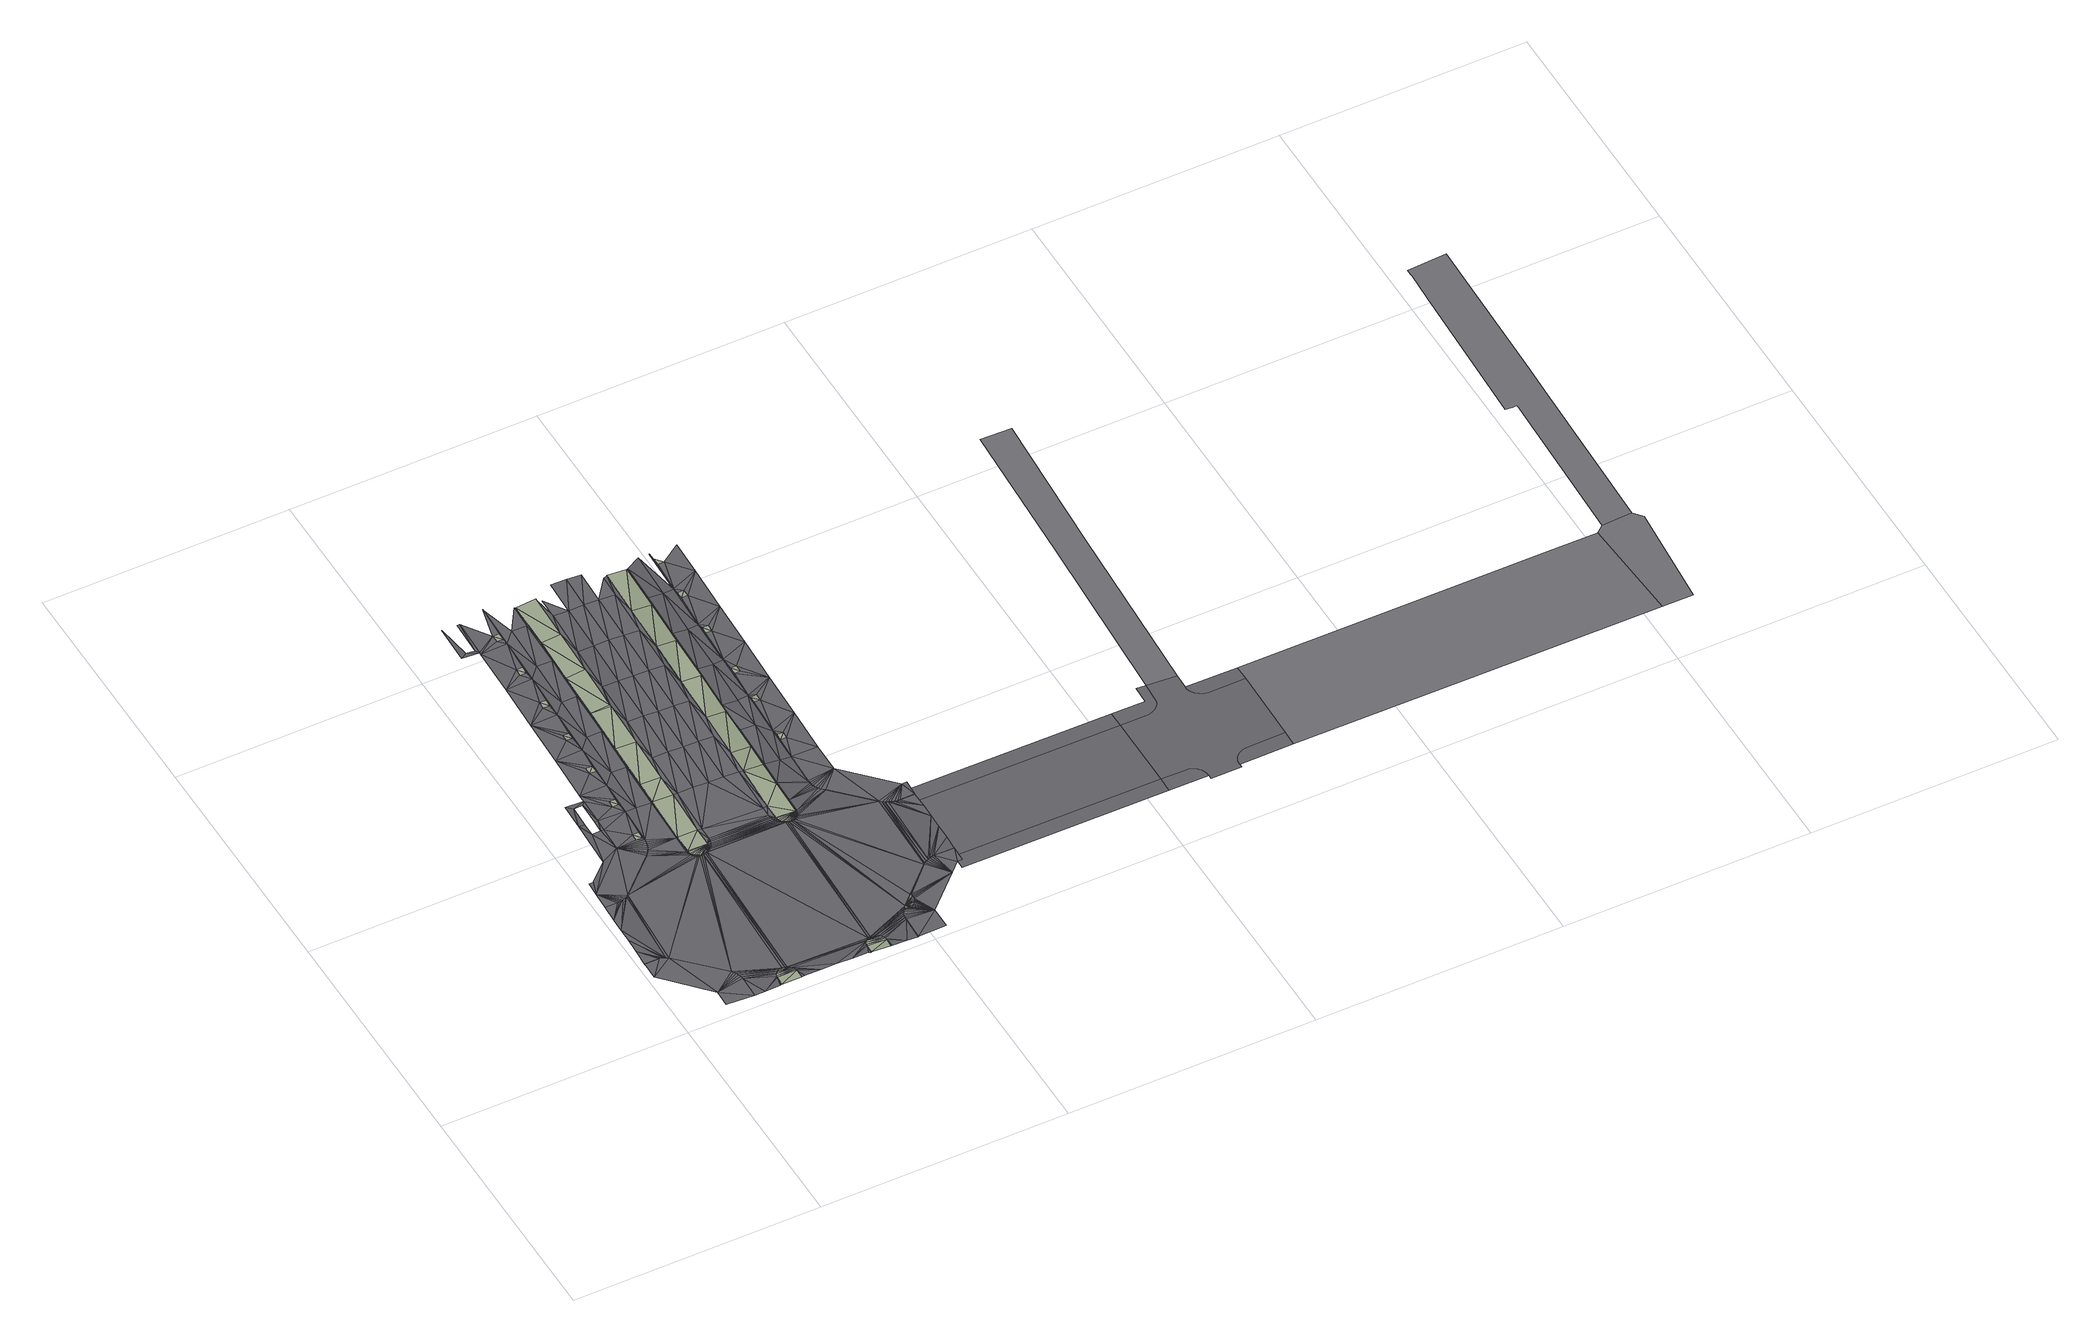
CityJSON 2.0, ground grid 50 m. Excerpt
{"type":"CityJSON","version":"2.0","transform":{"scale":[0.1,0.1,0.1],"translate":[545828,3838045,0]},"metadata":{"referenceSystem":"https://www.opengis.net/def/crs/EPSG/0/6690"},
"CityObjects":{
"road1":{"type":"Road","attributes":{"RoadStructureAttribute.sectionType":"4"},"geometry":[{"type":"MultiSurface","lod":"3","boundaries":[[[0,1,2]],[[3,4,1]],[[5,4,3]],[[6,7,5]],[[3,8,5]],[[3,1,0]],[[2,9,0]],[[8,6,5]],[[10,11,7]],[[2,12,9]],[[6,10,7]],[[0,13,3]],[[8,3,13]],[[9,13,0]],[[14,6,8]],[[8,13,14]],[[15,14,13]],[[9,15,13]],[[14,15,6]],[[15,10,6]],[[15,9,10]],[[16,10,9]],[[17,18,19]],[[20,11,10]],[[21,10,16]],[[12,22,9]],[[23,17,19]],[[24,23,19]],[[19,11,25]],[[12,26,27]],[[28,18,17]],[[29,30,28]],[[27,31,12]],[[16,9,22]],[[32,22,12]],[[28,17,23]],[[31,33,12]],[[19,25,24]],[[33,34,12]],[[11,35,25]],[[28,23,24]],[[11,20,35]],[[28,24,25]],[[28,25,35]],[[36,29,28]],[[10,21,20]],[[12,37,32]],[[28,35,38]],[[12,34,37]],[[28,38,39]],[[40,31,27]],[[38,35,20]],[[39,38,20]],[[39,20,21]],[[40,27,41]],[[31,40,42]],[[33,31,42]],[[43,37,34]],[[43,34,33]],[[33,42,43]],[[44,28,39]],[[41,45,40]],[[21,46,39]],[[42,40,47]],[[43,42,48]],[[48,49,43]],[[37,43,49]],[[22,32,50]],[[49,50,37]],[[41,51,52]],[[32,37,50]],[[36,28,44]],[[41,52,45]],[[40,45,53]],[[40,53,47]],[[51,54,52]],[[54,55,56]],[[42,47,48]],[[54,56,52]],[[45,52,56]],[[45,56,57]],[[58,59,36]],[[53,45,57]],[[53,57,60]],[[44,58,36]],[[22,50,61]],[[47,53,60]],[[47,60,62]],[[48,47,62]],[[49,48,63]],[[56,55,64]],[[50,49,63]],[[57,56,65]],[[50,63,66]],[[60,57,67]],[[21,16,68]],[[58,69,59]],[[62,60,70]],[[61,50,66]],[[16,22,71]],[[44,39,46]],[[48,62,70]],[[61,66,72]],[[55,73,64]],[[74,61,72]],[[63,48,70]],[[74,72,75]],[[66,63,70]],[[56,64,65]],[[76,58,44]],[[60,67,70]],[[57,65,67]],[[77,74,75]],[[21,78,46]],[[72,66,70]],[[77,75,79]],[[75,72,70]],[[80,77,79]],[[79,75,70]],[[70,81,79]],[[80,79,81]],[[82,64,73]],[[83,80,81]],[[83,81,70]],[[82,73,84]],[[85,83,70]],[[86,71,22]],[[85,70,67]],[[65,64,82]],[[87,85,67]],[[82,87,65]],[[87,67,65]],[[88,86,22]],[[76,44,89]],[[46,90,44]],[[91,89,44]],[[92,93,76]],[[84,94,82]],[[94,87,82]],[[76,89,92]],[[88,61,74]],[[44,90,95]],[[83,85,94]],[[85,87,94]],[[78,90,46]],[[44,95,96]],[[78,97,90]],[[78,21,98]],[[22,61,88]],[[44,96,99]],[[91,44,100]],[[97,95,90]],[[44,99,101]],[[97,102,95]],[[16,71,68]],[[103,92,89]],[[44,101,104]],[[102,96,95]],[[100,44,105]],[[44,104,106]],[[102,107,96]],[[44,106,105]],[[91,103,89]],[[107,99,96]],[[107,108,99]],[[108,101,99]],[[21,109,98]],[[108,110,101]],[[21,111,109]],[[110,104,101]],[[21,68,111]],[[91,100,112]],[[110,113,104]],[[83,94,114]],[[113,106,104]],[[100,105,112]],[[112,115,91]],[[113,116,106]],[[117,88,74]],[[116,105,106]],[[116,118,105]],[[74,77,117]],[[112,105,115]],[[97,78,119]],[[115,103,91]],[[102,97,119]],[[118,103,105]],[[107,102,119]],[[105,103,115]],[[78,120,121]],[[78,98,120]],[[108,107,122]],[[78,121,119]],[[110,108,122]],[[123,124,118]],[[113,110,122]],[[118,124,103]],[[116,113,122]],[[118,116,122]],[[107,119,122]],[[77,125,117]],[[80,83,126]],[[77,80,127]],[[121,120,128]],[[120,98,129]],[[120,129,128]],[[119,121,130]],[[98,131,129]],[[98,109,131]],[[121,128,130]],[[132,129,133]],[[132,128,129]],[[134,128,132]],[[133,129,131]],[[133,131,135]],[[128,134,130]],[[109,136,131]],[[109,111,136]],[[135,131,136]],[[135,136,137]],[[111,138,136]],[[122,119,130]],[[137,136,138]],[[111,68,138]],[[139,130,134]],[[137,138,140]],[[68,141,138]],[[140,138,141]],[[68,71,141]],[[139,142,130]],[[71,143,141]],[[122,130,142]],[[71,86,143]],[[118,144,123]],[[77,127,125]],[[86,145,143]],[[83,114,146]],[[143,145,147]],[[86,88,145]],[[88,148,145]],[[147,145,148]],[[118,122,144]],[[88,117,148]],[[117,149,148]],[[132,133,150]],[[133,135,150]],[[134,132,150]],[[135,137,150]],[[117,125,149]],[[137,140,150]],[[151,142,139]],[[140,141,150]],[[125,152,149]],[[141,143,150]],[[125,153,152]],[[143,147,150]],[[153,154,152]],[[148,149,155]],[[147,148,150]],[[156,144,122]],[[149,152,157]],[[122,142,156]],[[153,158,154]],[[139,134,159]],[[152,154,157]],[[158,157,154]],[[149,157,155]],[[148,155,160]],[[158,161,157]],[[148,160,150]],[[83,146,126]],[[161,155,157]],[[114,162,146]],[[134,150,159]],[[161,163,155]],[[80,126,127]],[[163,160,155]],[[142,151,156]],[[163,164,160]],[[165,151,139]],[[166,150,160]],[[159,165,139]],[[160,164,166]],[[166,167,150]],[[168,159,150]],[[150,167,169]],[[162,170,171]],[[150,169,172]],[[168,150,172]],[[162,171,173]],[[162,173,174]],[[162,174,146]],[[170,175,171]],[[168,172,176]],[[175,177,171]],[[177,178,171]],[[171,178,179]],[[168,165,159]],[[173,171,179]],[[173,179,180]],[[174,173,180]],[[174,180,181]],[[146,174,181]],[[146,181,182]],[[183,165,168]],[[126,146,182]],[[126,182,184]],[[168,176,183]],[[185,184,182]],[[127,126,184]],[[178,177,186]],[[127,184,185]],[[179,178,186]],[[182,187,185]],[[188,127,185]],[[180,179,189]],[[181,180,190]],[[182,191,187]],[[188,185,187]],[[182,181,192]],[[193,188,187]],[[194,183,176]],[[182,195,191]],[[177,196,186]],[[193,187,191]],[[182,197,195]],[[179,186,189]],[[182,192,197]],[[180,189,190]],[[181,190,192]],[[198,195,197]],[[199,196,200]],[[199,186,196]],[[198,197,192]],[[201,198,192]],[[201,192,190]],[[202,201,190]],[[186,199,203]],[[203,189,186]],[[202,190,189]],[[203,202,189]],[[153,125,204]],[[158,153,205]],[[200,206,199]],[[161,158,207]],[[163,161,208]],[[164,163,209]],[[166,164,210]],[[167,166,211]],[[169,167,212]],[[213,193,191]],[[172,169,214]],[[203,199,206]],[[176,172,215]],[[125,127,204]],[[176,216,194]],[[217,203,206]],[[218,204,127]],[[201,202,217]],[[195,198,219]],[[219,220,195]],[[198,201,221]],[[202,203,217]],[[127,188,218]],[[191,195,222]],[[223,218,188]],[[188,193,224]],[[176,225,216]],[[164,209,210]],[[163,208,209]],[[166,210,211]],[[161,207,208]],[[167,211,212]],[[158,205,207]],[[169,212,214]],[[153,204,205]],[[172,214,215]],[[176,215,225]],[[201,217,221]],[[198,221,219]],[[206,226,217]],[[195,220,222]],[[191,222,213]],[[226,227,228]],[[193,213,229]],[[230,193,229]],[[217,226,228]],[[193,230,224]],[[188,224,223]],[[221,217,228]],[[221,228,231]],[[219,221,231]],[[225,232,216]],[[219,231,233]],[[234,228,227]],[[220,219,233]],[[220,233,235]],[[222,220,235]],[[236,212,211]],[[237,210,209]],[[211,210,237]],[[237,236,211]],[[214,212,236]],[[238,209,208]],[[215,214,236]],[[238,237,209]],[[239,238,208]],[[239,208,207]],[[240,238,241]],[[240,237,238]],[[241,238,239]],[[239,242,241]],[[243,239,207]],[[237,240,244]],[[237,244,236]],[[234,231,228]],[[242,239,243]],[[243,207,205]],[[242,243,245]],[[246,243,205]],[[234,233,231]],[[245,243,246]],[[247,236,244]],[[245,246,248]],[[229,213,249]],[[246,205,204]],[[249,213,250]],[[249,251,229]],[[234,235,233]],[[215,236,252]],[[253,246,204]],[[250,251,249]],[[225,215,252]],[[250,213,254]],[[248,246,253]],[[230,229,251]],[[254,251,250]],[[248,253,255]],[[254,213,256]],[[253,204,218]],[[234,222,235]],[[256,251,254]],[[224,230,251]],[[257,253,218]],[[255,253,257]],[[236,247,252]],[[251,256,258]],[[224,251,259]],[[234,213,222]],[[259,251,258]],[[257,218,223]],[[260,257,223]],[[258,261,259]],[[262,223,224]],[[225,263,232]],[[264,247,244]],[[265,259,261]],[[260,223,262]],[[265,266,259]],[[224,267,262]],[[268,260,262]],[[263,225,252]],[[269,260,268]],[[270,224,259]],[[268,262,267]],[[256,234,258]],[[271,259,266]],[[269,268,272]],[[273,268,267]],[[227,274,234]],[[240,241,264]],[[241,242,264]],[[258,234,261]],[[244,240,264]],[[272,268,273]],[[275,259,271]],[[242,245,264]],[[245,248,264]],[[261,234,265]],[[273,267,276]],[[277,259,275]],[[248,255,264]],[[272,273,278]],[[256,213,234]],[[279,280,259]],[[281,273,276]],[[278,273,281]],[[255,257,264]],[[265,234,266]],[[282,259,277]],[[283,284,259]],[[257,260,264]],[[285,259,282]],[[281,276,286]],[[266,234,271]],[[260,269,287]],[[267,224,270]],[[278,281,288]],[[289,259,285]],[[269,272,290]],[[291,281,286]],[[272,278,292]],[[288,281,291]],[[279,259,289]],[[252,247,293]],[[271,234,275]],[[278,288,292]],[[291,286,294]],[[295,259,280]],[[275,234,277]],[[288,291,292]],[[272,292,290]],[[292,291,294]],[[259,295,283]],[[270,259,284]],[[269,290,287]],[[277,234,282]],[[252,293,263]],[[260,287,264]],[[292,294,296]],[[297,293,247]],[[282,234,285]],[[298,292,296]],[[290,292,298]],[[285,234,289]],[[298,296,299]],[[290,298,287]],[[287,298,300]],[[300,298,299]],[[279,289,234]],[[287,300,264]],[[301,284,283]],[[264,300,302]],[[300,299,303]],[[302,300,303]],[[303,304,302]],[[247,264,297]],[[302,297,264]],[[302,304,305]],[[306,267,270]],[[307,302,305]],[[307,297,302]],[[306,270,284]],[[301,308,284]],[[279,309,280]],[[297,310,293]],[[234,309,279]],[[280,309,295]],[[295,309,283]],[[283,309,301]],[[307,305,311]],[[276,267,306]],[[307,310,297]],[[311,310,307]],[[299,296,312]],[[303,299,312]],[[305,304,313]],[[304,303,312]],[[311,314,310]],[[315,314,311]],[[311,305,316]],[[306,284,308]],[[304,317,313]],[[286,276,318]],[[305,319,320]],[[305,321,319]],[[305,320,316]],[[305,313,321]],[[301,309,308]],[[304,312,317]],[[294,286,318]],[[296,294,318]],[[311,316,322]],[[318,276,306]],[[311,322,315]],[[296,318,312]],[[323,306,308]],[[319,324,325]],[[320,319,325]],[[319,321,324]],[[321,326,324]],[[320,325,327]],[[316,320,327]],[[321,313,326]],[[316,327,328]],[[323,308,329]],[[322,316,328]],[[330,323,329]],[[309,329,308]],[[330,329,331]],[[332,317,312]],[[309,331,329]],[[322,333,315]],[[334,330,331]],[[334,331,335]],[[309,335,331]],[[322,328,336]],[[336,333,322]],[[337,334,335]],[[338,324,326]],[[338,326,313]],[[309,339,335]],[[335,339,337]],[[338,313,317]],[[340,337,339]],[[341,323,330]],[[309,342,339]],[[312,318,332]],[[340,339,342]],[[309,343,342]],[[344,330,334]],[[345,340,342]],[[345,342,343]],[[306,323,318]],[[325,324,338]],[[327,325,338]],[[328,327,338]],[[309,346,343]],[[317,332,338]],[[318,347,332]],[[336,328,338]],[[348,337,340]],[[343,349,345]],[[348,340,345]],[[346,349,343]],[[323,341,318]],[[338,332,347]],[[338,350,336]],[[330,344,341]],[[349,351,345]],[[334,352,344]],[[348,353,337]],[[354,348,345]],[[334,337,353]],[[318,341,347]],[[341,355,347]],[[341,344,355]],[[346,356,349]],[[334,353,352]],[[344,357,355]],[[345,351,354]],[[344,352,357]],[[352,358,357]],[[352,359,358]],[[359,360,358]],[[361,338,347]],[[359,362,360]],[[362,363,360]],[[353,359,352]],[[362,364,363]],[[353,362,359]],[[364,365,363]],[[364,366,365]],[[366,367,365]],[[368,364,362]],[[361,360,363]],[[347,355,361]],[[355,357,361]],[[361,363,365]],[[357,358,361]],[[358,360,361]],[[361,365,367]],[[366,369,367]],[[366,364,368]],[[362,353,368]],[[368,370,366]],[[366,370,369]],[[361,367,369]],[[369,371,361]]],"semantics":{"surfaces":[{"type":"TrafficArea","function":"2000"},{"type":"AuxiliaryTrafficArea","function":"2000"},{"type":"TrafficArea","function":"1020"},{"type":"AuxiliaryTrafficArea","function":"3000"},{"type":"AuxiliaryTrafficArea","function":"5000"}],"values":[0,1,2,2,2,1,0,2,2,0,2,1,1,0,1,1,0,0,1,1,1,1,2,2,2,0,2,2,2,0,0,0,0,1,0,0,0,2,0,2,0,2,0,0,0,2,0,0,0,0,1,1,1,1,2,1,1,1,1,1,0,2,1,2,2,2,2,2,2,2,2,0,2,2,2,2,3,2,3,3,3,0,3,3,0,2,3,3,3,3,3,3,3,3,3,2,0,3,3,2,0,3,3,3,3,3,3,3,3,0,3,3,3,1,3,3,3,3,3,3,3,3,3,3,2,3,2,3,3,3,3,3,2,0,0,0,0,2,2,0,2,0,2,2,1,0,1,2,2,0,0,1,0,1,2,0,0,1,0,0,1,0,0,1,1,1,2,1,2,1,2,4,1,2,1,0,4,1,2,1,1,2,0,2,0,2,1,2,0,2,2,2,2,2,2,2,1,2,2,2,2,2,2,2,2,2,2,2,2,2,3,3,3,3,3,3,2,2,3,3,2,2,3,2,3,3,2,3,2,3,2,2,2,2,2,2,2,3,2,2,3,2,2,2,3,3,3,3,2,3,3,3,2,3,2,3,2,3,3,2,3,2,2,3,3,2,3,3,2,3,2,2,2,3,2,2,2,3,2,3,2,3,2,2,3,2,2,2,2,2,2,2,2,2,3,3,3,3,3,3,3,3,3,3,2,3,3,2,3,3,3,3,3,3,3,3,3,3,3,3,3,2,3,3,3,3,3,3,3,3,3,2,3,3,3,3,3,3,3,3,3,2,2,2,2,2,2,2,2,2,2,2,2,2,2,2,2,2,2,2,2,2,2,2,2,2,2,2,2,2,2,2,2,2,2,2,2,2,2,2,2,2,2,1,2,2,1,2,2,1,1,1,2,1,0,1,1,1,2,2,2,2,2,2,2,2,2,2,3,3,3,3,2,3,3,0,3,2,3,2,0,3,3,3,0,2,0,4,0,2,2,4,2,0,3,1,4,3,0,2,0,4,1,2,3,3,4,1,0,4,2,2,4,2,2,3,4,2,4,2,2,2,3,1,2,0,4,3,2,0,3,3,0,3,3,4,3,3,0,2,4,3,3,0,4,2,3,3,0,4,4,3,4,2,0,3,2,3,4,3,2,3,3,4,3,0,3,2,4,0,3,3,2,4,1,3,0,2,3,2,3,0,2,3,0,2,3,3,2,0,3,4,3,2,2,2,3,3,2,2,2,3,1,0,0,3,0,0,0,0,2,2,3,2,2,2,2,2,2,2,2,1,2,2,2,2,2,2,0,2,2,2,2,2,2,2,1,1,1,1,1,1,1,1,1,1,1,1,0,1,1,0,2,1,1,0,1,1,1,0,0,0,1,0,1,2,0,1,1,0,2,1,1,2,0,0,0,0,0,1,0,2,1,2,0,2,0,0,2,1,2,2,2,2,1,1,1,0,2,1,2,1,1,1,1,0,1,1,2,1,2,1,1,1,2,0,0,0,0,0,0,0,1,2,2,2,1,0,0]}}]},
"road2":{"type":"Road","attributes":{"RoadStructureAttribute.sectionType":"1"},"geometry":[{"type":"MultiSurface","lod":"3","boundaries":[[[59,69,372]],[[373,59,372]],[[374,373,372]],[[375,93,92]],[[374,372,375]],[[375,92,374]],[[103,376,92]],[[374,92,376]],[[377,374,376]],[[378,377,376]],[[379,380,377]],[[379,377,378]],[[377,381,382]],[[378,376,383]],[[376,103,383]],[[383,379,378]],[[380,103,124]],[[377,380,381]],[[383,380,379]],[[383,103,380]],[[384,124,123]],[[380,124,384]],[[385,382,381]],[[386,382,385]],[[386,387,382]],[[386,385,381]],[[381,380,388]],[[123,389,384]],[[382,390,391]],[[384,392,380]],[[381,388,386]],[[389,392,384]],[[382,387,390]],[[388,387,386]],[[388,380,387]],[[393,389,123]],[[387,380,392]],[[394,391,390]],[[395,391,394]],[[396,397,391]],[[395,398,391]],[[123,144,393]],[[144,156,399]],[[156,151,400]],[[390,387,401]],[[394,390,401]],[[399,393,144]],[[389,402,392]],[[401,395,394]],[[399,156,400]],[[392,398,387]],[[402,403,392]],[[151,404,400]],[[391,405,396]],[[401,398,395]],[[405,391,398]],[[165,404,151]],[[401,387,398]],[[393,406,389]],[[400,407,399]],[[406,402,389]],[[408,409,410]],[[392,403,398]],[[399,407,393]],[[396,411,397]],[[408,410,412]],[[413,414,397]],[[396,405,415]],[[405,398,415]],[[400,416,407]],[[415,417,396]],[[407,406,393]],[[404,418,400]],[[402,419,403]],[[420,408,412]],[[415,398,417]],[[411,398,403]],[[421,165,183]],[[417,411,396]],[[400,418,416]],[[404,165,421]],[[398,411,417]],[[397,411,422]],[[397,422,413]],[[419,423,403]],[[412,424,420]],[[406,425,402]],[[425,419,402]],[[183,426,421]],[[424,427,420]],[[411,403,423]],[[421,418,404]],[[428,429,407]],[[407,416,428]],[[406,407,429]],[[426,430,421]],[[413,422,431]],[[432,426,183]],[[422,411,431]],[[433,414,413]],[[431,434,413]],[[412,414,435]],[[418,436,416]],[[431,411,434]],[[419,437,423]],[[433,411,423]],[[421,430,418]],[[434,433,413]],[[425,406,429]],[[424,412,435]],[[416,436,428]],[[411,433,434]],[[414,438,435]],[[414,433,438]],[[183,194,432]],[[437,439,423]],[[425,440,419]],[[440,437,419]],[[433,423,439]],[[430,441,418]],[[429,442,425]],[[429,428,443]],[[430,426,444]],[[445,432,194]],[[435,438,446]],[[436,447,428]],[[438,433,446]],[[432,448,426]],[[446,449,435]],[[448,444,426]],[[442,429,443]],[[446,433,449]],[[428,447,443]],[[441,430,444]],[[437,450,439]],[[451,433,439]],[[436,418,441]],[[440,425,442]],[[451,435,449]],[[194,216,445]],[[436,441,447]],[[449,433,451]],[[443,452,442]],[[440,453,437]],[[444,454,441]],[[455,439,450]],[[447,456,443]],[[454,447,441]],[[457,445,216]],[[445,458,432]],[[458,448,432]],[[440,442,452]],[[448,459,444]],[[459,454,444]],[[450,437,453]],[[443,456,452]],[[460,447,454]],[[216,232,457]],[[453,440,452]],[[447,460,456]],[[453,461,450]],[[454,462,460]],[[463,457,232]],[[456,464,452]],[[457,465,445]],[[465,458,445]],[[452,466,453]],[[460,464,456]],[[467,466,452]],[[458,468,448]],[[468,459,448]],[[459,469,454]],[[469,462,454]],[[452,464,467]],[[232,263,463]],[[464,460,462]],[[263,293,470]],[[470,463,263]],[[463,471,457]],[[462,472,464]],[[471,465,457]],[[464,473,467]],[[465,474,458]],[[293,475,470]],[[474,468,458]],[[310,475,293]],[[468,476,459]],[[476,469,459]],[[469,477,462]],[[470,478,463]],[[477,472,462]],[[479,464,472]],[[464,479,473]],[[480,310,314]],[[475,481,470]],[[471,463,478]],[[477,482,472]],[[470,481,478]],[[471,483,465]],[[475,310,480]],[[483,474,465]],[[474,484,468]],[[484,476,468]],[[314,485,480]],[[476,486,469]],[[486,477,469]],[[487,485,314]],[[471,478,488]],[[475,480,489]],[[488,483,471]],[[489,480,485]],[[488,478,490]],[[481,491,478]],[[314,315,487]],[[481,475,489]],[[478,491,490]],[[483,492,474]],[[492,484,474]],[[487,493,485]],[[484,494,476]],[[495,496,477]],[[494,486,476]],[[489,485,493]],[[497,487,315]],[[315,333,497]],[[493,498,489]],[[488,490,499]],[[483,488,500]],[[477,486,495]],[[501,502,336]],[[502,497,333]],[[333,336,502]],[[481,489,498]],[[500,488,499]],[[491,503,490]],[[501,336,504]],[[492,483,500]],[[505,502,501]],[[493,487,506]],[[491,481,498]],[[507,505,501]],[[508,495,486]],[[490,503,499]],[[492,509,484]],[[507,502,505]],[[497,510,487]],[[493,511,498]],[[509,494,484]],[[510,506,487]],[[501,504,507]],[[502,510,497]],[[504,336,350]],[[500,512,492]],[[503,491,498]],[[513,510,502]],[[486,494,508]],[[511,503,498]],[[500,499,514]],[[493,506,515]],[[516,507,504]],[[516,502,507]],[[511,493,515]],[[510,515,506]],[[512,500,514]],[[513,502,517]],[[503,518,499]],[[509,492,512]],[[509,519,494]],[[520,510,513]],[[499,518,514]],[[511,521,503]],[[520,513,517]],[[522,510,520]],[[517,522,520]],[[523,521,511]],[[504,350,516]],[[517,502,516]],[[510,524,515]],[[525,526,510]],[[521,527,503]],[[528,529,512]],[[512,514,528]],[[525,510,530]],[[529,519,509]],[[509,512,529]],[[511,515,523]],[[531,510,522]],[[517,531,522]],[[524,523,515]],[[524,510,526]],[[518,532,514]],[[525,530,533]],[[518,503,527]],[[534,526,525]],[[533,534,525]],[[521,535,527]],[[514,532,528]],[[530,510,531]],[[523,536,521]],[[530,531,533]],[[517,516,531]],[[526,537,524]],[[533,531,534]],[[527,532,518]],[[538,537,526]],[[535,539,527]],[[523,524,540]],[[535,521,536]],[[540,536,523]],[[540,524,537]],[[538,526,541]],[[542,537,538]],[[527,539,532]],[[526,534,543]],[[535,544,539]],[[542,538,541]],[[545,537,542]],[[544,535,536]],[[541,545,542]],[[534,531,543]],[[541,526,543]],[[537,546,540]],[[540,547,536]],[[548,546,537]],[[549,537,545]],[[541,549,545]],[[547,540,546]],[[548,537,550]],[[544,536,551]],[[552,546,548]],[[551,536,547]],[[553,552,548]],[[553,546,552]],[[548,550,553]],[[541,543,549]],[[550,537,549]],[[554,547,546]],[[555,546,556]],[[557,546,553]],[[550,557,553]],[[556,546,558]],[[559,556,558]],[[550,549,557]],[[558,546,557]],[[558,557,560]]],"semantics":{"surfaces":[{"type":"TrafficArea","function":"2000"},{"type":"AuxiliaryTrafficArea","function":"5000"},{"type":"AuxiliaryTrafficArea","function":"2000"},{"type":"TrafficArea","function":"1000"},{"type":"TrafficArea","function":"1010"},{"type":"AuxiliaryTrafficArea","function":"3000"}],"values":[0,0,0,0,0,0,0,0,0,0,0,0,0,1,0,1,2,0,0,0,3,2,0,0,0,1,0,3,0,2,1,3,0,0,0,4,2,0,0,0,0,4,3,5,0,1,3,3,1,5,2,3,5,0,0,0,5,0,4,5,4,0,2,3,0,0,0,1,0,5,1,3,5,3,0,0,2,3,0,5,5,0,0,0,3,0,4,4,3,0,2,5,5,5,3,3,1,4,0,0,1,0,5,0,3,2,5,0,3,0,5,0,0,0,4,3,4,4,2,5,3,5,3,4,1,5,0,4,1,4,5,0,5,3,3,2,5,3,0,4,5,0,5,4,3,3,5,3,4,4,4,3,4,4,4,5,3,4,3,5,4,3,4,5,4,4,3,5,5,4,4,4,4,5,4,3,3,3,4,3,4,5,4,5,4,5,4,4,4,3,4,3,5,3,5,3,4,5,4,5,4,4,4,3,4,4,4,3,5,3,3,5,5,4,5,5,4,4,4,4,4,4,3,4,4,3,5,3,4,0,2,2,5,5,5,0,3,0,4,5,1,4,5,4,0,4,3,4,4,1,2,0,3,5,0,4,3,5,4,0,0,4,4,5,0,5,3,4,0,5,3,1,0,1,4,0,0,4,0,3,5,5,0,3,3,4,0,0,4,2,5,1,5,0,1,3,5,0,4,0,0,2,0,5,0,3,4,4,4,2,0,0,5,0,3,1,0,4,1,0,0,2,4,0,0,0,2,0,4,0,4,1,0,1,0,0,2,0,0,0,0,1,0,0,0]}}]},
"road3":{"type":"Road","attributes":{"RoadStructureAttribute.sectionType":"1"},"geometry":[{"type":"MultiSurface","lod":"2","boundaries":[[[561,562,563,564]],[[565,566,564,563]],[[567,568,562,561]]],"semantics":{"surfaces":[{"type":"TrafficArea","function":"1000"},{"type":"TrafficArea","function":"2000"}],"values":[0,1,1]}}]},
"road4":{"type":"Road","attributes":{"RoadStructureAttribute.sectionType":"4"},"geometry":[{"type":"MultiSurface","lod":"2","boundaries":[[[569,570,571,572,573,574,575,576,577,578,579,563,562,580,581,582,583,584,585,586,587,588,589,590,591,592,593,594,595,596,597,598,599,600,601,602,603,604,605,606,607,608,609,610,611,612,613,614,615,616,617,618]],[[619,565,563,579,578,577,576,575,574,573,572,571,570,569,618,620]],[[611,610,609,608,607,606,605,621,616,615,614,613,612]],[[602,601,600,599,598,597,596,595,594,593,622,604,603]],[[589,588,587,586,585,584,583,582,581,580,562,568,590]]],"semantics":{"surfaces":[{"type":"TrafficArea","function":"1020"},{"type":"TrafficArea","function":"2000"}],"values":[0,1,1,1,1]}}]},
"road5":{"type":"Road","attributes":{"RoadStructureAttribute.sectionType":"1"},"geometry":[{"type":"MultiSurface","lod":"1","boundaries":[[[623,624,625,626,618,617]]]}]},
"road6":{"type":"Road","attributes":{"RoadStructureAttribute.sectionType":"1"},"geometry":[{"type":"MultiSurface","lod":"1","boundaries":[[[627,628,621,622,629,630,631]]]}]},
"road7":{"type":"Road","geometry":[{"type":"MultiSurface","lod":"1","boundaries":[[[632,633,634,631,630,635,636]]]}]},
"road8":{"type":"Road","attributes":{"RoadStructureAttribute.sectionType":"1"},"geometry":[{"type":"MultiSurface","lod":"1","boundaries":[[[637,638,639,640,641,642,643,644,645,646,647,633,632]]]}]}
},
"vertices":[
[35,173,18],[6,173,18],[5,136,18],[35,173,17],[6,173,17],[7,208,18],[43,172,17],[8,237,20],[39,173,17],[51,167,18],[47,170,17],[8,265,21],[87,50,17],[39,173,18],[43,172,18],[47,170,18],[51,167,17],[34,330,21],[10,330,21],[9,295,21],[56,335,20],[60,338,20],[133,85,17],[38,330,21],[43,331,21],[47,332,21],[86,15,17],[142,13,16],[11,366,21],[20,394,23],[12,394,23],[143,60,17],[136,81,17],[142,66,17],[141,71,17],[52,333,21],[61,433,21],[139,76,17],[56,335,21],[60,338,21],[143,60,16],[163,13,16],[142,66,16],[141,71,16],[99,452,20],[198,35,18],[138,412,19],[202,42,18],[206,45,19],[209,47,19],[213,48,19],[193,12,18],[197,31,18],[200,39,18],[196,12,18],[196,12,19],[197,31,19],[198,35,19],[77,505,20],[65,532,21],[200,39,19],[217,48,19],[202,42,19],[209,47,20],[236,30,20],[235,34,20],[213,48,20],[234,37,20],[215,365,21],[77,531,20],[231,41,20],[219,364,22],[217,48,20],[236,11,20],[221,47,19],[221,47,20],[95,505,20],[225,46,19],[138,412,18],[225,46,20],[228,44,19],[228,44,20],[236,30,19],[231,41,19],[242,11,20],[234,37,19],[223,363,22],[235,34,19],[227,363,22],[101,504,20],[141,416,19],[140,470,19],[102,530,20],[96,530,20],[275,10,21],[144,420,19],[147,425,19],[141,416,18],[207,374,21],[149,429,19],[139,456,19],[151,434,19],[144,420,18],[157,528,19],[153,439,19],[154,450,19],[153,444,19],[147,425,18],[149,429,18],[209,371,21],[151,434,18],[212,368,21],[152,455,19],[153,439,18],[306,9,22],[153,470,19],[153,444,18],[231,364,22],[154,450,18],[203,385,21],[205,378,21],[204,382,21],[205,425,20],[178,527,19],[157,528,18],[235,366,22],[383,38,20],[387,41,20],[206,382,21],[207,378,21],[206,385,21],[209,375,21],[206,382,22],[207,378,22],[206,385,22],[209,375,22],[211,371,21],[211,371,22],[215,369,21],[207,425,21],[215,369,22],[218,367,22],[207,425,20],[222,366,22],[208,525,20],[225,365,22],[380,36,20],[225,365,23],[229,366,22],[233,367,22],[246,384,22],[210,525,21],[236,368,22],[239,367,22],[240,371,22],[244,377,22],[210,525,20],[242,374,22],[242,370,22],[247,424,22],[245,381,22],[245,373,22],[336,8,21],[248,376,22],[250,379,22],[251,523,21],[252,383,22],[253,387,22],[247,424,21],[254,391,22],[369,8,21],[375,24,20],[254,395,22],[375,28,20],[377,32,20],[374,7,20],[255,423,21],[374,7,21],[375,24,21],[375,28,21],[377,32,21],[380,36,21],[383,38,21],[259,523,21],[387,41,21],[391,42,21],[414,23,20],[395,42,21],[391,42,20],[413,27,20],[412,31,20],[399,41,20],[409,35,20],[395,42,20],[290,522,22],[402,40,20],[413,6,19],[406,38,20],[406,38,19],[414,23,19],[416,6,18],[409,35,19],[412,31,19],[413,27,19],[394,366,22],[390,368,22],[446,6,17],[387,371,22],[384,374,22],[382,377,22],[380,380,22],[378,384,22],[377,388,22],[478,77,17],[376,392,22],[375,397,22],[320,520,23],[470,54,16],[397,364,22],[472,64,16],[473,68,16],[471,59,16],[475,73,17],[401,363,22],[484,84,17],[376,416,22],[468,5,16],[468,5,17],[470,54,17],[479,78,17],[481,81,17],[471,59,17],[350,519,23],[472,64,17],[525,48,19],[473,68,17],[384,385,22],[384,382,22],[385,378,22],[387,375,22],[384,382,23],[385,378,23],[387,375,23],[389,371,22],[384,385,23],[389,371,23],[392,369,22],[385,418,23],[392,369,23],[480,77,17],[481,77,18],[481,81,18],[385,418,22],[396,367,22],[483,76,18],[396,367,23],[485,76,18],[399,366,23],[488,75,18],[484,84,18],[403,365,23],[490,76,18],[405,363,22],[381,518,22],[424,383,22],[493,76,18],[495,77,18],[409,363,22],[406,365,22],[406,365,23],[506,105,17],[498,79,18],[410,366,23],[410,366,22],[524,4,19],[500,81,18],[413,365,22],[502,83,18],[414,368,23],[507,92,18],[507,95,18],[414,368,22],[504,85,18],[508,101,18],[506,105,18],[505,87,18],[417,367,22],[423,380,22],[417,370,23],[506,89,18],[422,376,22],[417,370,22],[420,373,22],[389,517,22],[420,369,22],[508,98,18],[422,373,21],[427,462,21],[422,376,21],[424,376,21],[423,380,21],[507,104,18],[424,383,21],[425,380,21],[426,384,21],[427,414,21],[563,160,18],[427,462,20],[563,160,19],[597,117,20],[429,516,20],[429,464,20],[498,409,17],[488,419,18],[431,516,20],[461,514,18],[482,438,17],[491,415,18],[567,337,19],[484,429,17],[482,433,17],[486,424,17],[481,443,17],[566,163,18],[484,429,18],[482,433,18],[486,424,18],[482,438,18],[481,443,18],[566,163,19],[570,165,18],[570,165,19],[498,409,18],[484,513,16],[575,167,18],[575,167,19],[484,513,17],[579,169,18],[535,448,20],[579,169,19],[584,170,18],[571,333,19],[584,170,19],[589,171,19],[576,330,19],[589,171,18],[618,137,20],[567,337,20],[630,229,21],[629,170,19],[537,511,18],[629,170,18],[581,328,19],[631,259,21],[630,200,20],[571,333,20],[628,137,20],[576,330,20],[581,328,20],[586,326,19],[586,326,20],[623,356,20],[592,324,19],[592,324,20],[597,323,19],[597,323,20],[602,323,19],[602,323,20],[632,289,20],[632,323,20],[632,323,19],[633,356,21],
[79,577,20],[67,586,21],[104,585,20],[97,576,20],[142,550,19],[104,600,20],[143,565,19],[156,564,19],[159,602,19],[146,643,19],[108,699,19],[155,549,19],[159,602,18],[146,658,19],[159,657,19],[163,702,19],[159,642,19],[182,627,19],[149,736,19],[111,799,20],[163,702,18],[211,625,20],[149,751,19],[162,751,18],[153,844,18],[115,899,19],[166,802,18],[212,574,20],[212,574,21],[162,736,18],[185,726,19],[166,802,17],[252,571,22],[152,829,18],[215,725,20],[215,674,20],[95,1013,20],[85,1085,20],[82,1005,21],[170,902,18],[118,1004,19],[156,936,18],[118,999,19],[165,828,18],[215,674,21],[166,843,18],[256,671,22],[188,826,18],[113,1012,19],[252,571,21],[155,921,18],[170,902,17],[121,1084,19],[218,825,19],[262,623,21],[116,1084,19],[219,774,21],[219,774,20],[256,671,21],[168,921,18],[293,622,22],[173,1002,18],[169,936,18],[159,1031,18],[259,771,22],[192,926,18],[159,1016,18],[173,1002,17],[222,925,19],[259,771,21],[222,874,19],[222,874,20],[266,723,22],[323,620,23],[172,1015,18],[259,776,22],[297,722,23],[172,1030,18],[195,1026,17],[176,1100,17],[226,974,19],[225,1025,18],[269,823,21],[176,1100,16],[263,876,21],[353,619,23],[327,720,23],[300,821,23],[263,876,20],[227,1076,18],[273,923,20],[384,618,22],[267,976,20],[357,719,23],[229,1074,18],[229,1074,19],[330,820,23],[304,921,22],[391,567,22],[388,718,22],[277,1023,20],[270,1076,20],[360,819,23],[431,566,20],[334,920,23],[307,1021,21],[395,667,22],[270,1076,19],[431,566,19],[434,666,20],[278,1066,20],[392,818,22],[364,919,22],[435,613,19],[337,1020,22],[465,612,18],[398,767,21],[434,666,19],[398,767,22],[438,765,21],[395,917,21],[437,684,19],[367,1019,22],[340,1092,22],[310,1093,21],[486,586,16],[438,765,20],[402,867,22],[402,867,21],[487,559,17],[486,586,17],[441,865,20],[499,559,17],[488,574,17],[467,683,17],[500,573,17],[370,1090,21],[399,1017,21],[490,686,16],[441,784,20],[406,967,21],[491,666,17],[406,967,22],[471,783,18],[541,607,17],[503,665,17],[445,965,20],[401,1064,21],[491,680,16],[444,884,20],[503,680,17],[474,883,17],[493,786,16],[494,761,17],[493,786,17],[445,965,19],[409,1067,21],[409,1067,20],[494,746,17],[544,707,17],[448,1065,20],[506,746,17],[506,761,17],[448,984,19],[478,983,17],[496,885,17],[497,860,17],[448,1065,19],[496,885,16],[509,859,17],[498,875,17],[548,807,17],[451,1066,19],[510,874,17],[500,985,17],[500,985,16],[501,958,17],[551,907,17],[514,958,17],[481,1084,17],[501,973,17],[514,973,17],[503,1083,16],[503,1083,17],[504,1053,17],[555,1007,17],[517,1053,17],[504,1068,17],[557,1080,17],
[629,170,0],[1045,167,0],[1045,320,0],[632,323,0],[1045,353,0],[633,356,0],[628,137,0],[1044,135,0],
[1132,351,0],[1132,347,0],[1131,342,0],[1129,337,0],[1126,333,0],[1122,329,0],[1118,325,0],[1113,323,0],[1108,321,0],[1104,320,0],[1099,320,0],[1096,166,0],[1100,166,0],[1105,165,0],[1109,163,0],[1113,160,0],[1117,156,0],[1120,152,0],[1122,148,0],[1124,143,0],[1125,139,0],[1125,134,0],[1125,125,0],[1186,125,0],[1186,133,0],[1186,138,0],[1187,143,0],[1189,147,0],[1192,152,0],[1195,155,0],[1199,159,0],[1204,161,0],[1209,163,0],[1213,164,0],[1218,165,0],[1296,165,0],[1298,319,0],[1225,319,0],[1221,319,0],[1216,320,0],[1211,322,0],[1207,325,0],[1202,328,0],[1199,332,0],[1196,337,0],[1194,341,0],[1193,346,0],[1193,351,0],[1194,383,0],[1134,387,0],[1113,352,0],[1115,389,0],[1298,350,0],[1295,133,0],
[1212,761,0],[1230,1072,0],[1168,1075,0],[1153,764,0],
[1924,347,0],[1591,349,0],[1671,131,0],[2038,129,0],[2025,347,0],
[2102,363,0],[2041,360,0],[2033,353,0],[2100,128,0],[2117,344,0],
[2111,698,0],[2113,768,0],[2120,1095,0],[2040,1091,0],[2040,1081,0],[2040,1075,0],[2038,1014,0],[2027,700,0],[2027,699,0],[2041,698,0],[2050,698,0]
]}
